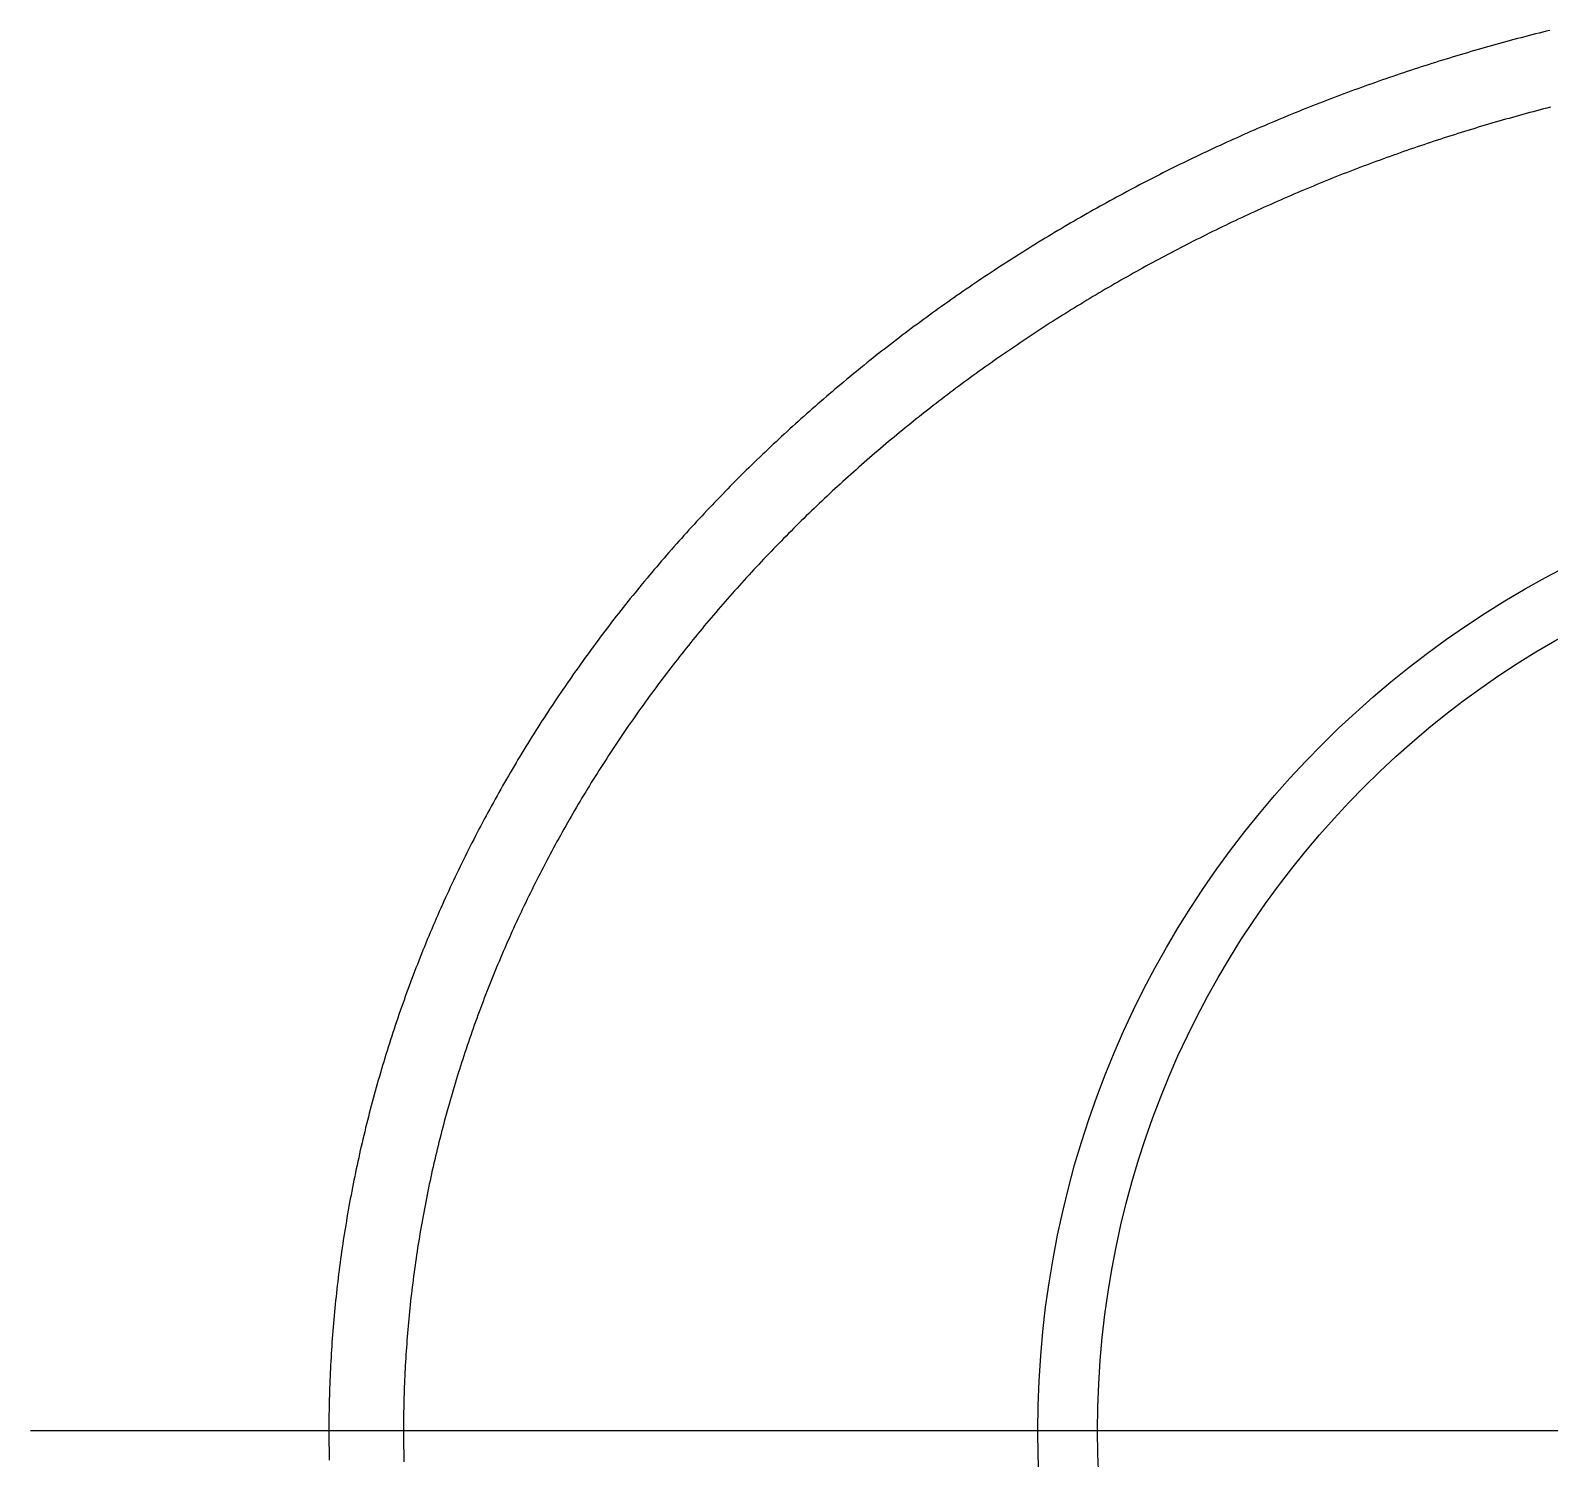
# Model space of a CAD drawing. Extents: x -30.8 to 41.5, y -23.3 to 11.8.
# Drawn here: x 14.99 to 25.17, y -0.19 to 9.38 of the extents above; entities that cross this region are included whole.
import ezdxf

# ---------------------------------------------------------------- set-up
doc = ezdxf.new("R2010")
doc.units = 0
doc.linetypes.add('CENTER', pattern=[50.8, 31.75, -6.35, 6.35, -6.35])
doc.layers.get('0').update_dxf_attribs({"linetype": 'CONTINUOUS'})
doc.layers.add('CENTER', color=1, linetype='CENTER')

msp = doc.modelspace()

# ---------------------------------------------------------------- linework, layer by layer
at = {"color": 7}
for points in [[(25.1673, 9.38014, 0), (25.1432, 9.37418, 0), (25.119, 9.36816, 0), (25.0948, 9.3621, 0), (25.0707, 9.35599, 0), (25.0466, 9.34984, 0), (25.0225, 9.34363, 0), (24.9984, 9.33738, 0), (24.9743, 9.33108, 0), (24.9502, 9.32473, 0), (24.9261, 9.31833, 0), (24.9021, 9.31189, 0), (24.878, 9.30539, 0), (24.854, 9.29885, 0), (24.83, 9.29227, 0), (24.806, 9.28563, 0), (24.782, 9.27895, 0), (24.758, 9.27221, 0), (24.734, 9.26543, 0), (24.7101, 9.25861, 0), (24.6861, 9.25173, 0), (24.6622, 9.24481, 0), (24.6383, 9.23784, 0), (24.6144, 9.23082, 0), (24.5905, 9.22375, 0), (24.5666, 9.21664, 0), (24.5428, 9.20947, 0), (24.5189, 9.20226, 0), (24.4951, 9.19501, 0), (24.4713, 9.1877, 0), (24.4475, 9.18035, 0), (24.4237, 9.17294, 0), (24.3999, 9.16549, 0), (24.3761, 9.158, 0), (24.3524, 9.15045, 0), (24.3286, 9.14286, 0), (24.3049, 9.13521, 0), (24.2812, 9.12752, 0), (24.2575, 9.11979, 0), (24.2338, 9.112, 0), (24.2102, 9.10417, 0), (24.1865, 9.09629, 0), (24.1629, 9.08836, 0), (24.1393, 9.08038, 0), (24.1157, 9.07235, 0), (24.0921, 9.06428, 0), (24.0685, 9.05616, 0), (24.045, 9.04799, 0), (24.0214, 9.03977, 0), (23.9979, 9.03151, 0), (23.9744, 9.02319, 0), (23.9509, 9.01483, 0), (23.9274, 9.00642, 0), (23.904, 8.99796, 0), (23.8805, 8.98946, 0), (23.8571, 8.9809, 0), (23.8337, 8.9723, 0), (23.8103, 8.96365, 0), (23.7869, 8.95496, 0), (23.7636, 8.94621, 0), (23.7402, 8.93741, 0), (23.7169, 8.92857, 0), (23.6936, 8.91968, 0), (23.6703, 8.91074, 0), (23.647, 8.90176, 0), (23.6237, 8.89272, 0), (23.6005, 8.88364, 0), (23.5773, 8.87451, 0), (23.5541, 8.86533, 0), (23.5309, 8.8561, 0), (23.5077, 8.84682, 0), (23.4845, 8.8375, 0), (23.4614, 8.82812, 0), (23.4383, 8.8187, 0), (23.4152, 8.80923, 0), (23.3921, 8.79972, 0), (23.369, 8.79015, 0), (23.346, 8.78054, 0), (23.3229, 8.77087, 0), (23.2999, 8.76116, 0), (23.2769, 8.7514, 0), (23.254, 8.7416, 0), (23.231, 8.73174, 0), (23.2081, 8.72184, 0), (23.1852, 8.71188, 0), (23.1623, 8.70188, 0), (23.1394, 8.69183, 0), (23.1165, 8.68174, 0), (23.0937, 8.67159, 0), (23.0709, 8.6614, 0), (23.0481, 8.65115, 0), (23.0253, 8.64086, 0), (23.0025, 8.63052, 0), (22.9798, 8.62014, 0), (22.957, 8.6097, 0), (22.9343, 8.59922, 0), (22.9117, 8.58868, 0), (22.889, 8.5781, 0), (22.8664, 8.56747, 0), (22.8437, 8.55679, 0), (22.8211, 8.54606, 0), (22.7986, 8.53529, 0), (22.776, 8.52446, 0), (22.7535, 8.51359, 0), (22.731, 8.50267, 0), (22.7085, 8.4917, 0), (22.686, 8.48068, 0), (22.6635, 8.46962, 0), (22.6411, 8.4585, 0), (22.6187, 8.44734, 0), (22.5963, 8.43613, 0), (22.574, 8.42486, 0), (22.5516, 8.41355, 0), (22.5293, 8.4022, 0), (22.507, 8.39079, 0), (22.4847, 8.37933, 0), (22.4625, 8.36783, 0), (22.4402, 8.35628, 0), (22.418, 8.34468, 0), (22.3958, 8.33303, 0), (22.3737, 8.32133, 0), (22.3515, 8.30958, 0), (22.3294, 8.29779, 0), (22.3073, 8.28594, 0), (22.2853, 8.27405, 0), (22.2632, 8.26211, 0), (22.2412, 8.25012, 0), (22.2192, 8.23808, 0), (22.1972, 8.22599, 0), (22.1753, 8.21385, 0), (22.1533, 8.20167, 0), (22.1314, 8.18943, 0), (22.1096, 8.17715, 0), (22.0877, 8.16482, 0), (22.0659, 8.15244, 0), (22.0441, 8.14002, 0), (22.0223, 8.12754, 0), (22.0006, 8.11502, 0), (21.9788, 8.10245, 0), (21.9571, 8.08983, 0), (21.9355, 8.07716, 0), (21.9138, 8.06444, 0), (21.8922, 8.05168, 0), (21.8706, 8.03887, 0), (21.849, 8.02601, 0), (21.8275, 8.0131, 0), (21.806, 8.00014, 0), (21.7845, 7.98714, 0), (21.7631, 7.97409, 0), (21.7416, 7.96099, 0), (21.7202, 7.94784, 0), (21.6989, 7.93465, 0), (21.6775, 7.9214, 0), (21.6562, 7.90811, 0), (21.6349, 7.89477, 0), (21.6136, 7.88139, 0), (21.5924, 7.86796, 0), (21.5712, 7.85447, 0), (21.55, 7.84095, 0), (21.5289, 7.82737, 0), (21.5078, 7.81375, 0), (21.4867, 7.80007, 0), (21.4656, 7.78636, 0), (21.4446, 7.77259, 0), (21.4236, 7.75878, 0), (21.4027, 7.74491, 0), (21.3817, 7.73101, 0), (21.3608, 7.71705, 0), (21.3399, 7.70305, 0), (21.3191, 7.689, 0), (21.2983, 7.6749, 0), (21.2775, 7.66076, 0), (21.2568, 7.64657, 0), (21.236, 7.63233, 0), (21.2154, 7.61804, 0), (21.1947, 7.60371, 0), (21.1741, 7.58933, 0), (21.1535, 7.5749, 0), (21.1329, 7.56043, 0), (21.1124, 7.54591, 0), (21.0919, 7.53134, 0), (21.0714, 7.51673, 0), (21.051, 7.50207, 0), (21.0306, 7.48736, 0), (21.0103, 7.47261, 0), (20.9899, 7.45781, 0), (20.9696, 7.44296, 0), (20.9494, 7.42807, 0), (20.9291, 7.41313, 0), (20.9089, 7.39814, 0), (20.8888, 7.38311, 0), (20.8687, 7.36803, 0), (20.8486, 7.3529, 0), (20.8285, 7.33773, 0), (20.8085, 7.32251, 0), (20.7885, 7.30724, 0), (20.7685, 7.29193, 0), (20.7486, 7.27657, 0), (20.7287, 7.26117, 0), (20.7089, 7.24572, 0), (20.6891, 7.23022, 0), (20.6693, 7.21468, 0), (20.6496, 7.19909, 0), (20.6299, 7.18345, 0), (20.6102, 7.16777, 0), (20.5906, 7.15205, 0), (20.571, 7.13627, 0), (20.5514, 7.12045, 0), (20.5319, 7.10459, 0), (20.5124, 7.08868, 0), (20.493, 7.07272, 0), (20.4735, 7.05672, 0), (20.4542, 7.04068, 0), (20.4348, 7.02458, 0), (20.4155, 7.00845, 0), (20.3963, 6.99226, 0), (20.377, 6.97603, 0), (20.3579, 6.95976, 0), (20.3387, 6.94344, 0), (20.3196, 6.92708, 0), (20.3005, 6.91067, 0), (20.2815, 6.89421, 0), (20.2625, 6.87771, 0), (20.2436, 6.86116, 0), (20.2246, 6.84457, 0), (20.2058, 6.82794, 0), (20.1869, 6.81126, 0), (20.1681, 6.79453, 0), (20.1494, 6.77776, 0), (20.1307, 6.76095, 0), (20.112, 6.74409, 0), (20.0933, 6.72718, 0), (20.0747, 6.71023, 0), (20.0562, 6.69324, 0), (20.0377, 6.6762, 0), (20.0192, 6.65911, 0), (20.0008, 6.64199, 0), (19.9824, 6.62481, 0), (19.964, 6.6076, 0), (19.9457, 6.59033, 0), (19.9274, 6.57303, 0), (19.9092, 6.55568, 0), (19.891, 6.53828, 0), (19.8729, 6.52084, 0), (19.8548, 6.50336, 0), (19.8367, 6.48583, 0), (19.8187, 6.46826, 0), (19.8007, 6.45065, 0), (19.7828, 6.43299, 0), (19.7649, 6.41528, 0), (19.747, 6.39753, 0), (19.7292, 6.37974, 0), (19.7115, 6.36191, 0), (19.6937, 6.34403, 0), (19.6761, 6.3261, 0), (19.6584, 6.30814, 0), (19.6408, 6.29013, 0), (19.6233, 6.27207, 0), (19.6058, 6.25397, 0), (19.5883, 6.23583, 0), (19.5709, 6.21765, 0), (19.5535, 6.19942, 0), (19.5362, 6.18115, 0), (19.5189, 6.16283, 0), (19.5017, 6.14447, 0), (19.4845, 6.12607, 0), (19.4674, 6.10762, 0), (19.4503, 6.08913, 0), (19.4332, 6.0706, 0), (19.4162, 6.05203, 0), (19.3992, 6.03341, 0), (19.3823, 6.01475, 0), (19.3654, 5.99604, 0), (19.3486, 5.9773, 0), (19.3318, 5.95851, 0), (19.3151, 5.93967, 0), (19.2984, 5.92079, 0), (19.2817, 5.90188, 0), (19.2651, 5.88291, 0), (19.2486, 5.86391, 0), (19.2321, 5.84486, 0), (19.2156, 5.82577, 0), (19.1992, 5.80664, 0), (19.1829, 5.78746, 0), (19.1666, 5.76824, 0), (19.1503, 5.74898, 0), (19.1341, 5.72968, 0), (19.1179, 5.71033, 0), (19.1018, 5.69094, 0), (19.0857, 5.67151, 0), (19.0697, 5.65204, 0), (19.0537, 5.63252, 0), (19.0378, 5.61296, 0), (19.0219, 5.59336, 0), (19.006, 5.57372, 0), (18.9903, 5.55403, 0), (18.9745, 5.53431, 0), (18.9588, 5.51454, 0), (18.9432, 5.49472, 0), (18.9276, 5.47487, 0), (18.9121, 5.45498, 0), (18.8966, 5.43504, 0), (18.8811, 5.41506, 0), (18.8658, 5.39504, 0), (18.8504, 5.37497, 0), (18.8351, 5.35487, 0), (18.8199, 5.33472, 0), (18.8047, 5.31453, 0), (18.7896, 5.2943, 0), (18.7745, 5.27403, 0), (18.7595, 5.25371, 0), (18.7445, 5.23336, 0), (18.7295, 5.21296, 0), (18.7147, 5.19252, 0), (18.6998, 5.17204, 0), (18.6851, 5.15152, 0), (18.6703, 5.13095, 0), (18.6557, 5.11035, 0), (18.641, 5.0897, 0), (18.6265, 5.06902, 0), (18.612, 5.04829, 0), (18.5975, 5.02752, 0), (18.5831, 5.0067, 0), (18.5687, 4.98585, 0), (18.5544, 4.96496, 0), (18.5402, 4.94402, 0), (18.526, 4.92305, 0), (18.5118, 4.90203, 0), (18.4977, 4.88097, 0), (18.4837, 4.85987, 0), (18.4697, 4.83873, 0), (18.4558, 4.81755, 0), (18.4419, 4.79633, 0), (18.4281, 4.77507, 0), (18.4143, 4.75376, 0), (18.4006, 4.73242, 0), (18.3869, 4.71103, 0), (18.3733, 4.68961, 0), (18.3598, 4.66814, 0), (18.3463, 4.64664, 0), (18.3329, 4.62509, 0), (18.3195, 4.6035, 0), (18.3062, 4.58187, 0), (18.2929, 4.56021, 0), (18.2797, 4.5385, 0), (18.2665, 4.51676, 0), (18.2534, 4.49497, 0), (18.2404, 4.47315, 0), (18.2274, 4.45129, 0), (18.2145, 4.42939, 0), (18.2016, 4.40745, 0), (18.1888, 4.38547, 0), (18.1761, 4.36345, 0), (18.1634, 4.3414, 0), (18.1507, 4.31931, 0), (18.1382, 4.29718, 0), (18.1257, 4.27502, 0), (18.1132, 4.25281, 0), (18.1008, 4.23057, 0), (18.0885, 4.2083, 0), (18.0762, 4.18599, 0), (18.064, 4.16364, 0), (18.0518, 4.14125, 0), (18.0397, 4.11883, 0), (18.0277, 4.09637, 0), (18.0157, 4.07388, 0), (18.0038, 4.05135, 0), (17.9919, 4.02879, 0), (17.9802, 4.00619, 0), (17.9684, 3.98355, 0), (17.9568, 3.96088, 0), (17.9451, 3.93818, 0), (17.9336, 3.91544, 0), (17.9221, 3.89267, 0), (17.9107, 3.86986, 0), (17.8993, 3.84702, 0), (17.8881, 3.82415, 0), (17.8768, 3.80124, 0), (17.8657, 3.7783, 0), (17.8545, 3.75533, 0), (17.8435, 3.73232, 0), (17.8325, 3.70928, 0), (17.8216, 3.68621, 0), (17.8108, 3.66311, 0), (17.8, 3.63997, 0), (17.7893, 3.6168, 0), (17.7786, 3.5936, 0), (17.768, 3.57037, 0), (17.7575, 3.54711, 0), (17.747, 3.52381, 0), (17.7366, 3.50048, 0), (17.7263, 3.47713, 0), (17.716, 3.45374, 0), (17.7058, 3.43032, 0), (17.6957, 3.40687, 0), (17.6856, 3.38339, 0), (17.6756, 3.35988, 0), (17.6657, 3.33634, 0), (17.6558, 3.31278, 0), (17.646, 3.28918, 0), (17.6363, 3.26555, 0), (17.6266, 3.24189, 0), (17.617, 3.21821, 0), (17.6075, 3.19449, 0), (17.5981, 3.17075, 0), (17.5887, 3.14698, 0), (17.5793, 3.12318, 0), (17.5701, 3.09935, 0), (17.5609, 3.0755, 0), (17.5518, 3.05162, 0), (17.5427, 3.02771, 0), (17.5337, 3.00378, 0), (17.5248, 2.97982, 0), (17.516, 2.95583, 0), (17.5072, 2.93181, 0), (17.4985, 2.90778, 0), (17.4899, 2.88371, 0), (17.4813, 2.85962, 0), (17.4728, 2.83551, 0), (17.4644, 2.81137, 0), (17.4561, 2.7872, 0), (17.4478, 2.76301, 0), (17.4396, 2.7388, 0), (17.4314, 2.71456, 0), (17.4233, 2.6903, 0), (17.4153, 2.66602, 0), (17.4074, 2.64171, 0), (17.3995, 2.61738, 0), (17.3918, 2.59303, 0), (17.384, 2.56865, 0), (17.3764, 2.54426, 0), (17.3688, 2.51984, 0), (17.3613, 2.49539, 0), (17.3539, 2.47093, 0), (17.3465, 2.44645, 0), (17.3392, 2.42194, 0), (17.332, 2.39742, 0), (17.3249, 2.37287, 0), (17.3178, 2.3483, 0), (17.3108, 2.32371, 0), (17.3038, 2.29911, 0), (17.297, 2.27448, 0), (17.2902, 2.24983, 0), (17.2835, 2.22517, 0), (17.2769, 2.20048, 0), (17.2703, 2.17578, 0), (17.2638, 2.15106, 0), (17.2574, 2.12632, 0), (17.251, 2.10156, 0), (17.2447, 2.07678, 0), (17.2385, 2.05199, 0), (17.2324, 2.02718, 0), (17.2264, 2.00235, 0), (17.2204, 1.9775, 0), (17.2145, 1.95264, 0), (17.2087, 1.92776, 0), (17.2029, 1.90287, 0), (17.1972, 1.87796, 0), (17.1916, 1.85303, 0), (17.1861, 1.82809, 0), (17.1806, 1.80313, 0), (17.1752, 1.77816, 0), (17.1699, 1.75317, 0), (17.1647, 1.72817, 0), (17.1595, 1.70315, 0), (17.1544, 1.67812, 0), (17.1494, 1.65308, 0), (17.1445, 1.62802, 0), (17.1396, 1.60295, 0), (17.1348, 1.57787, 0), (17.1301, 1.55277, 0), (17.1255, 1.52766, 0), (17.1209, 1.50254, 0), (17.1165, 1.47741, 0), (17.112, 1.45227, 0), (17.1077, 1.42711, 0), (17.1035, 1.40194, 0), (17.0993, 1.37676, 0), (17.0952, 1.35158, 0), (17.0911, 1.32637, 0), (17.0872, 1.30116, 0), (17.0833, 1.27594, 0), (17.0795, 1.25071, 0), (17.0758, 1.22547, 0), (17.0721, 1.20022, 0), (17.0686, 1.17496, 0), (17.0651, 1.14969, 0), (17.0616, 1.12441, 0), (17.0583, 1.09912, 0), (17.055, 1.07382, 0), (17.0518, 1.04852, 0), (17.0487, 1.02321, 0), (17.0457, 0.997886, 0), (17.0427, 0.972557, 0), (17.0398, 0.94722, 0), (17.037, 0.921876, 0), (17.0342, 0.896525, 0), (17.0316, 0.871167, 0), (17.029, 0.845803, 0), (17.0265, 0.820431, 0), (17.024, 0.795054, 0), (17.0217, 0.76967, 0), (17.0194, 0.74428, 0), (17.0172, 0.718885, 0), (17.0151, 0.693484, 0), (17.013, 0.668078, 0), (17.011, 0.642667, 0), (17.0091, 0.617251, 0), (17.0073, 0.591831, 0), (17.0056, 0.566406, 0), (17.0039, 0.540977, 0), (17.0023, 0.515544, 0), (17.0008, 0.490107, 0), (16.9993, 0.464666, 0), (16.998, 0.439223, 0), (16.9967, 0.413776, 0), (16.9955, 0.388326, 0), (16.9943, 0.362873, 0), (16.9933, 0.337418, 0), (16.9923, 0.311961, 0), (16.9914, 0.286501, 0), (16.9906, 0.26104, 0), (16.9898, 0.235577, 0), (16.9892, 0.210113, 0), (16.9886, 0.184647, 0), (16.988, 0.15918, 0), (16.9876, 0.133713, 0), (16.9872, 0.108245, 0), (16.9869, 0.082776, 0), (16.9867, 0.057307, 0), (16.9866, 0.031838, 0), (16.9865, 0.006368, 0), (16.9866, -0.019102, 0), (16.9867, -0.044572, 0), (16.9868, -0.070042, 0), (16.9871, -0.095511, 0), (16.9874, -0.120981, 0), (16.9878, -0.14645, 0), (16.9883, -0.171919, 0), (16.9888, -0.197388, 0)], [(25.1707, 8.86548, 0), (25.1475, 8.85953, 0), (25.1244, 8.85352, 0), (25.1013, 8.84747, 0), (25.0781, 8.84137, 0), (25.055, 8.83523, 0), (25.0319, 8.82904, 0), (25.0088, 8.82281, 0), (24.9858, 8.81653, 0), (24.9627, 8.8102, 0), (24.9397, 8.80383, 0), (24.9166, 8.79742, 0), (24.8936, 8.79095, 0), (24.8706, 8.78445, 0), (24.8476, 8.77789, 0), (24.8246, 8.77129, 0), (24.8016, 8.76464, 0), (24.7787, 8.75795, 0), (24.7557, 8.75121, 0), (24.7328, 8.74443, 0), (24.7099, 8.7376, 0), (24.687, 8.73073, 0), (24.6641, 8.72381, 0), (24.6412, 8.71684, 0), (24.6184, 8.70983, 0), (24.5955, 8.70277, 0), (24.5727, 8.69566, 0), (24.5499, 8.68851, 0), (24.527, 8.68132, 0), (24.5043, 8.67407, 0), (24.4815, 8.66679, 0), (24.4587, 8.65945, 0), (24.436, 8.65207, 0), (24.4132, 8.64465, 0), (24.3905, 8.63718, 0), (24.3678, 8.62966, 0), (24.3451, 8.6221, 0), (24.3224, 8.61449, 0), (24.2998, 8.60684, 0), (24.2771, 8.59914, 0), (24.2545, 8.59139, 0), (24.2319, 8.5836, 0), (24.2093, 8.57576, 0), (24.1867, 8.56788, 0), (24.1641, 8.55995, 0), (24.1416, 8.55197, 0), (24.1191, 8.54395, 0), (24.0965, 8.53588, 0), (24.074, 8.52777, 0), (24.0515, 8.51961, 0), (24.0291, 8.51141, 0), (24.0066, 8.50316, 0), (23.9842, 8.49486, 0), (23.9618, 8.48652, 0), (23.9394, 8.47813, 0), (23.917, 8.46969, 0), (23.8946, 8.46121, 0), (23.8722, 8.45269, 0), (23.8499, 8.44411, 0), (23.8276, 8.4355, 0), (23.8053, 8.42683, 0), (23.783, 8.41812, 0), (23.7607, 8.40937, 0), (23.7384, 8.40056, 0), (23.7162, 8.39171, 0), (23.694, 8.38282, 0), (23.6718, 8.37388, 0), (23.6496, 8.36489, 0), (23.6274, 8.35586, 0), (23.6053, 8.34678, 0), (23.5832, 8.33766, 0), (23.561, 8.32849, 0), (23.5389, 8.31927, 0), (23.5169, 8.31001, 0), (23.4948, 8.3007, 0), (23.4728, 8.29135, 0), (23.4508, 8.28195, 0), (23.4287, 8.2725, 0), (23.4068, 8.26301, 0), (23.3848, 8.25347, 0), (23.3629, 8.24389, 0), (23.3409, 8.23426, 0), (23.319, 8.22458, 0), (23.2971, 8.21486, 0), (23.2753, 8.20509, 0), (23.2534, 8.19527, 0), (23.2316, 8.18541, 0), (23.2098, 8.17551, 0), (23.188, 8.16555, 0), (23.1662, 8.15555, 0), (23.1445, 8.14551, 0), (23.1227, 8.13542, 0), (23.101, 8.12528, 0), (23.0793, 8.1151, 0), (23.0577, 8.10487, 0), (23.036, 8.09459, 0), (23.0144, 8.08427, 0), (22.9928, 8.0739, 0), (22.9712, 8.06349, 0), (22.9496, 8.05303, 0), (22.9281, 8.04252, 0), (22.9066, 8.03197, 0), (22.8851, 8.02137, 0), (22.8636, 8.01073, 0), (22.8421, 8.00004, 0), (22.8207, 7.9893, 0), (22.7993, 7.97852, 0), (22.7779, 7.96769, 0), (22.7565, 7.95681, 0), (22.7352, 7.94589, 0), (22.7139, 7.93493, 0), (22.6926, 7.92391, 0), (22.6713, 7.91285, 0), (22.65, 7.90175, 0), (22.6288, 7.89059, 0), (22.6076, 7.8794, 0), (22.5864, 7.86815, 0), (22.5652, 7.85686, 0), (22.544, 7.84552, 0), (22.5229, 7.83414, 0), (22.5018, 7.82271, 0), (22.4807, 7.81124, 0), (22.4597, 7.79972, 0), (22.4387, 7.78815, 0), (22.4177, 7.77654, 0), (22.3967, 7.76488, 0), (22.3757, 7.75317, 0), (22.3548, 7.74142, 0), (22.3339, 7.72962, 0), (22.313, 7.71778, 0), (22.2921, 7.70589, 0), (22.2713, 7.69396, 0), (22.2505, 7.68198, 0), (22.2297, 7.66995, 0), (22.209, 7.65788, 0), (22.1882, 7.64576, 0), (22.1675, 7.6336, 0), (22.1469, 7.62139, 0), (22.1262, 7.60914, 0), (22.1056, 7.59684, 0), (22.085, 7.5845, 0), (22.0644, 7.57211, 0), (22.0439, 7.55967, 0), (22.0234, 7.54719, 0), (22.0029, 7.53467, 0), (21.9824, 7.5221, 0), (21.962, 7.50948, 0), (21.9416, 7.49682, 0), (21.9212, 7.48411, 0), (21.9008, 7.47136, 0), (21.8805, 7.45857, 0), (21.8602, 7.44573, 0), (21.84, 7.43284, 0), (21.8197, 7.41991, 0), (21.7995, 7.40693, 0), (21.7793, 7.39391, 0), (21.7592, 7.38085, 0), (21.7391, 7.36774, 0), (21.719, 7.35458, 0), (21.6989, 7.34138, 0), (21.6789, 7.32814, 0), (21.6589, 7.31485, 0), (21.6389, 7.30152, 0), (21.619, 7.28814, 0), (21.5991, 7.27472, 0), (21.5792, 7.26125, 0), (21.5593, 7.24774, 0), (21.5395, 7.23418, 0), (21.5197, 7.22058, 0), (21.4999, 7.20694, 0), (21.4802, 7.19325, 0), (21.4605, 7.17952, 0), (21.4409, 7.16574, 0), (21.4212, 7.15192, 0), (21.4016, 7.13805, 0), (21.3821, 7.12414, 0), (21.3625, 7.11019, 0), (21.343, 7.09619, 0), (21.3235, 7.08215, 0), (21.3041, 7.06806, 0), (21.2847, 7.05393, 0), (21.2653, 7.03976, 0), (21.246, 7.02554, 0), (21.2267, 7.01128, 0), (21.2074, 6.99698, 0), (21.1881, 6.98263, 0), (21.1689, 6.96824, 0), (21.1498, 6.9538, 0), (21.1306, 6.93932, 0), (21.1115, 6.9248, 0), (21.0924, 6.91023, 0), (21.0734, 6.89562, 0), (21.0544, 6.88097, 0), (21.0354, 6.86627, 0), (21.0165, 6.85153, 0), (20.9976, 6.83675, 0), (20.9787, 6.82192, 0), (20.9599, 6.80705, 0), (20.9411, 6.79214, 0), (20.9223, 6.77718, 0), (20.9036, 6.76218, 0), (20.8849, 6.74714, 0), (20.8663, 6.73205, 0), (20.8477, 6.71692, 0), (20.8291, 6.70175, 0), (20.8105, 6.68654, 0), (20.792, 6.67128, 0), (20.7736, 6.65598, 0), (20.7551, 6.64064, 0), (20.7367, 6.62525, 0), (20.7184, 6.60983, 0), (20.7, 6.59436, 0), (20.6818, 6.57884, 0), (20.6635, 6.56329, 0), (20.6453, 6.54769, 0), (20.6271, 6.53205, 0), (20.609, 6.51637, 0), (20.5909, 6.50065, 0), (20.5728, 6.48488, 0), (20.5548, 6.46907, 0), (20.5368, 6.45322, 0), (20.5189, 6.43733, 0), (20.501, 6.42139, 0), (20.4831, 6.40542, 0), (20.4653, 6.3894, 0), (20.4475, 6.37334, 0), (20.4297, 6.35723, 0), (20.412, 6.34109, 0), (20.3943, 6.3249, 0), (20.3767, 6.30868, 0), (20.3591, 6.29241, 0), (20.3415, 6.2761, 0), (20.324, 6.25974, 0), (20.3065, 6.24335, 0), (20.2891, 6.22691, 0), (20.2717, 6.21044, 0), (20.2544, 6.19392, 0), (20.237, 6.17736, 0), (20.2198, 6.16076, 0), (20.2025, 6.14412, 0), (20.1853, 6.12743, 0), (20.1682, 6.11071, 0), (20.1511, 6.09394, 0), (20.134, 6.07714, 0), (20.117, 6.06029, 0), (20.1, 6.0434, 0), (20.0831, 6.02647, 0), (20.0662, 6.0095, 0), (20.0493, 5.99249, 0), (20.0325, 5.97544, 0), (20.0157, 5.95835, 0), (19.999, 5.94121, 0), (19.9823, 5.92404, 0), (19.9656, 5.90682, 0), (19.949, 5.88957, 0), (19.9325, 5.87227, 0), (19.9159, 5.85494, 0), (19.8995, 5.83756, 0), (19.883, 5.82015, 0), (19.8666, 5.80269, 0), (19.8503, 5.78519, 0), (19.834, 5.76765, 0), (19.8177, 5.75008, 0), (19.8015, 5.73246, 0), (19.7853, 5.7148, 0), (19.7692, 5.6971, 0), (19.7531, 5.67936, 0), (19.7371, 5.66159, 0), (19.7211, 5.64377, 0), (19.7052, 5.62591, 0), (19.6892, 5.60801, 0), (19.6734, 5.59008, 0), (19.6576, 5.5721, 0), (19.6418, 5.55408, 0), (19.6261, 5.53603, 0), (19.6104, 5.51793, 0), (19.5948, 5.49979, 0), (19.5792, 5.48162, 0), (19.5636, 5.4634, 0), (19.5481, 5.44515, 0), (19.5327, 5.42685, 0), (19.5173, 5.40852, 0), (19.5019, 5.39015, 0), (19.4866, 5.37174, 0), (19.4714, 5.35329, 0), (19.4561, 5.3348, 0), (19.441, 5.31627, 0), (19.4258, 5.2977, 0), (19.4108, 5.27909, 0), (19.3957, 5.26044, 0), (19.3807, 5.24175, 0), (19.3658, 5.22303, 0), (19.3509, 5.20427, 0), (19.3361, 5.18546, 0), (19.3213, 5.16662, 0), (19.3065, 5.14774, 0), (19.2918, 5.12882, 0), (19.2772, 5.10986, 0), (19.2626, 5.09086, 0), (19.248, 5.07183, 0), (19.2335, 5.05275, 0), (19.2191, 5.03364, 0), (19.2047, 5.01449, 0), (19.1903, 4.9953, 0), (19.176, 4.97607, 0), (19.1618, 4.9568, 0), (19.1475, 4.93749, 0), (19.1334, 4.91815, 0), (19.1193, 4.89877, 0), (19.1052, 4.87935, 0), (19.0912, 4.85989, 0), (19.0772, 4.84039, 0), (19.0633, 4.82085, 0), (19.0495, 4.80128, 0), (19.0357, 4.78167, 0), (19.0219, 4.76202, 0), (19.0082, 4.74233, 0), (18.9945, 4.7226, 0), (18.9809, 4.70284, 0), (18.9674, 4.68304, 0), (18.9539, 4.6632, 0), (18.9404, 4.64332, 0), (18.927, 4.6234, 0), (18.9136, 4.60345, 0), (18.9003, 4.58346, 0), (18.8871, 4.56343, 0), (18.8739, 4.54336, 0), (18.8608, 4.52326, 0), (18.8477, 4.50312, 0), (18.8346, 4.48294, 0), (18.8216, 4.46272, 0), (18.8087, 4.44247, 0), (18.7958, 4.42218, 0), (18.783, 4.40185, 0), (18.7702, 4.38148, 0), (18.7575, 4.36108, 0), (18.7448, 4.34064, 0), (18.7322, 4.32016, 0), (18.7196, 4.29965, 0), (18.7071, 4.2791, 0), (18.6947, 4.25852, 0), (18.6823, 4.2379, 0), (18.6699, 4.21724, 0), (18.6577, 4.19655, 0), (18.6454, 4.17582, 0), (18.6332, 4.15506, 0), (18.6211, 4.13426, 0), (18.6091, 4.11343, 0), (18.5971, 4.09256, 0), (18.5851, 4.07166, 0), (18.5732, 4.05072, 0), (18.5614, 4.02975, 0), (18.5496, 4.00875, 0), (18.5379, 3.98771, 0), (18.5262, 3.96664, 0), (18.5146, 3.94553, 0), (18.503, 3.92439, 0), (18.4915, 3.90322, 0), (18.4801, 3.88202, 0), (18.4687, 3.86078, 0), (18.4574, 3.83951, 0), (18.4461, 3.81821, 0), (18.4349, 3.79687, 0), (18.4238, 3.7755, 0), (18.4127, 3.7541, 0), (18.4016, 3.73267, 0), (18.3907, 3.71121, 0), (18.3797, 3.68972, 0), (18.3689, 3.66819, 0), (18.3581, 3.64663, 0), (18.3474, 3.62505, 0), (18.3367, 3.60343, 0), (18.3261, 3.58178, 0), (18.3155, 3.5601, 0), (18.305, 3.53839, 0), (18.2946, 3.51665, 0), (18.2842, 3.49488, 0), (18.2739, 3.47308, 0), (18.2637, 3.45126, 0), (18.2535, 3.4294, 0), (18.2433, 3.40751, 0), (18.2333, 3.38559, 0), (18.2233, 3.36365, 0), (18.2133, 3.34168, 0), (18.2034, 3.31967, 0), (18.1936, 3.29764, 0), (18.1839, 3.27558, 0), (18.1742, 3.2535, 0), (18.1645, 3.23138, 0), (18.155, 3.20924, 0), (18.1455, 3.18707, 0), (18.136, 3.16487, 0), (18.1267, 3.14265, 0), (18.1173, 3.1204, 0), (18.1081, 3.09812, 0), (18.0989, 3.07582, 0), (18.0898, 3.05349, 0), (18.0807, 3.03113, 0), (18.0717, 3.00874, 0), (18.0628, 2.98634, 0), (18.0539, 2.9639, 0), (18.0451, 2.94144, 0), (18.0364, 2.91896, 0), (18.0277, 2.89645, 0), (18.0191, 2.87391, 0), (18.0106, 2.85135, 0), (18.0021, 2.82877, 0), (17.9937, 2.80616, 0), (17.9854, 2.78353, 0), (17.9771, 2.76088, 0), (17.9689, 2.7382, 0), (17.9607, 2.7155, 0), (17.9527, 2.69278, 0), (17.9446, 2.67003, 0), (17.9367, 2.64726, 0), (17.9288, 2.62447, 0), (17.921, 2.60166, 0), (17.9133, 2.57882, 0), (17.9056, 2.55596, 0), (17.898, 2.53309, 0), (17.8904, 2.51019, 0), (17.8829, 2.48727, 0), (17.8755, 2.46433, 0), (17.8682, 2.44137, 0), (17.8609, 2.41838, 0), (17.8537, 2.39538, 0), (17.8466, 2.37236, 0), (17.8395, 2.34932, 0), (17.8325, 2.32626, 0), (17.8255, 2.30318, 0), (17.8187, 2.28008, 0), (17.8119, 2.25696, 0), (17.8051, 2.23382, 0), (17.7985, 2.21067, 0), (17.7919, 2.1875, 0), (17.7853, 2.1643, 0), (17.7789, 2.1411, 0), (17.7725, 2.11787, 0), (17.7661, 2.09463, 0), (17.7599, 2.07136, 0), (17.7537, 2.04809, 0), (17.7476, 2.02479, 0), (17.7415, 2.00148, 0), (17.7356, 1.97815, 0), (17.7296, 1.95481, 0), (17.7238, 1.93145, 0), (17.718, 1.90808, 0), (17.7123, 1.88469, 0), (17.7067, 1.86128, 0), (17.7011, 1.83786, 0), (17.6956, 1.81443, 0), (17.6902, 1.79098, 0), (17.6849, 1.76751, 0), (17.6796, 1.74403, 0), (17.6744, 1.72054, 0), (17.6692, 1.69704, 0), (17.6641, 1.67352, 0), (17.6591, 1.64998, 0), (17.6542, 1.62644, 0), (17.6494, 1.60288, 0), (17.6446, 1.57931, 0), (17.6398, 1.55573, 0), (17.6352, 1.53213, 0), (17.6306, 1.50853, 0), (17.6261, 1.48491, 0), (17.6217, 1.46128, 0), (17.6173, 1.43764, 0), (17.613, 1.41398, 0), (17.6088, 1.39032, 0), (17.6047, 1.36665, 0), (17.6006, 1.34297, 0), (17.5966, 1.31927, 0), (17.5926, 1.29557, 0), (17.5888, 1.27185, 0), (17.585, 1.24813, 0), (17.5813, 1.2244, 0), (17.5776, 1.20066, 0), (17.574, 1.17691, 0), (17.5705, 1.15315, 0), (17.5671, 1.12938, 0), (17.5637, 1.1056, 0), (17.5604, 1.08182, 0), (17.5572, 1.05802, 0), (17.5541, 1.03422, 0), (17.551, 1.01041, 0), (17.548, 0.986597, 0), (17.545, 0.962774, 0), (17.5422, 0.938943, 0), (17.5394, 0.915105, 0), (17.5366, 0.891261, 0), (17.534, 0.86741, 0), (17.5314, 0.843552, 0), (17.5289, 0.819689, 0), (17.5265, 0.795819, 0), (17.5241, 0.771943, 0), (17.5218, 0.748062, 0), (17.5196, 0.724176, 0), (17.5175, 0.700284, 0), (17.5154, 0.676387, 0), (17.5134, 0.652485, 0), (17.5114, 0.628579, 0), (17.5096, 0.604668, 0), (17.5078, 0.580753, 0), (17.5061, 0.556834, 0), (17.5044, 0.53291, 0), (17.5029, 0.508984, 0), (17.5014, 0.485053, 0), (17.4999, 0.461119, 0), (17.4986, 0.437182, 0), (17.4973, 0.413242, 0), (17.4961, 0.3893, 0), (17.495, 0.365354, 0), (17.4939, 0.341407, 0), (17.4929, 0.317457, 0), (17.492, 0.293505, 0), (17.4911, 0.269551, 0), (17.4903, 0.245596, 0), (17.4896, 0.221639, 0), (17.489, 0.197681, 0), (17.4884, 0.173722, 0), (17.488, 0.149762, 0), (17.4875, 0.125801, 0), (17.4872, 0.10184, 0), (17.4869, 0.077878, 0), (17.4867, 0.053916, 0), (17.4866, 0.029954, 0), (17.4865, 0.005991, 0), (17.4866, -0.017971, 0), (17.4867, -0.041934, 0), (17.4868, -0.065897, 0), (17.487, -0.08986, 0), (17.4874, -0.113823, 0), (17.4877, -0.137785, 0), (17.4882, -0.161747, 0), (17.4887, -0.185709, 0), (17.4893, -0.20967, 0)]]:
    msp.add_polyline3d(points, dxfattribs=at)
at = {"color": 7, "linetype": 'CONTINUOUS'}
for radius in [6.5, 6.1]:
    msp.add_circle((28.236542, 0), radius, dxfattribs=at)
at = {"layer": 'CENTER', "color": 1, "linetype": 'CENTER'}
msp.add_line((14.986579, 0), (41.486462, 0), dxfattribs=at)

doc.saveas('drawing.dxf')
